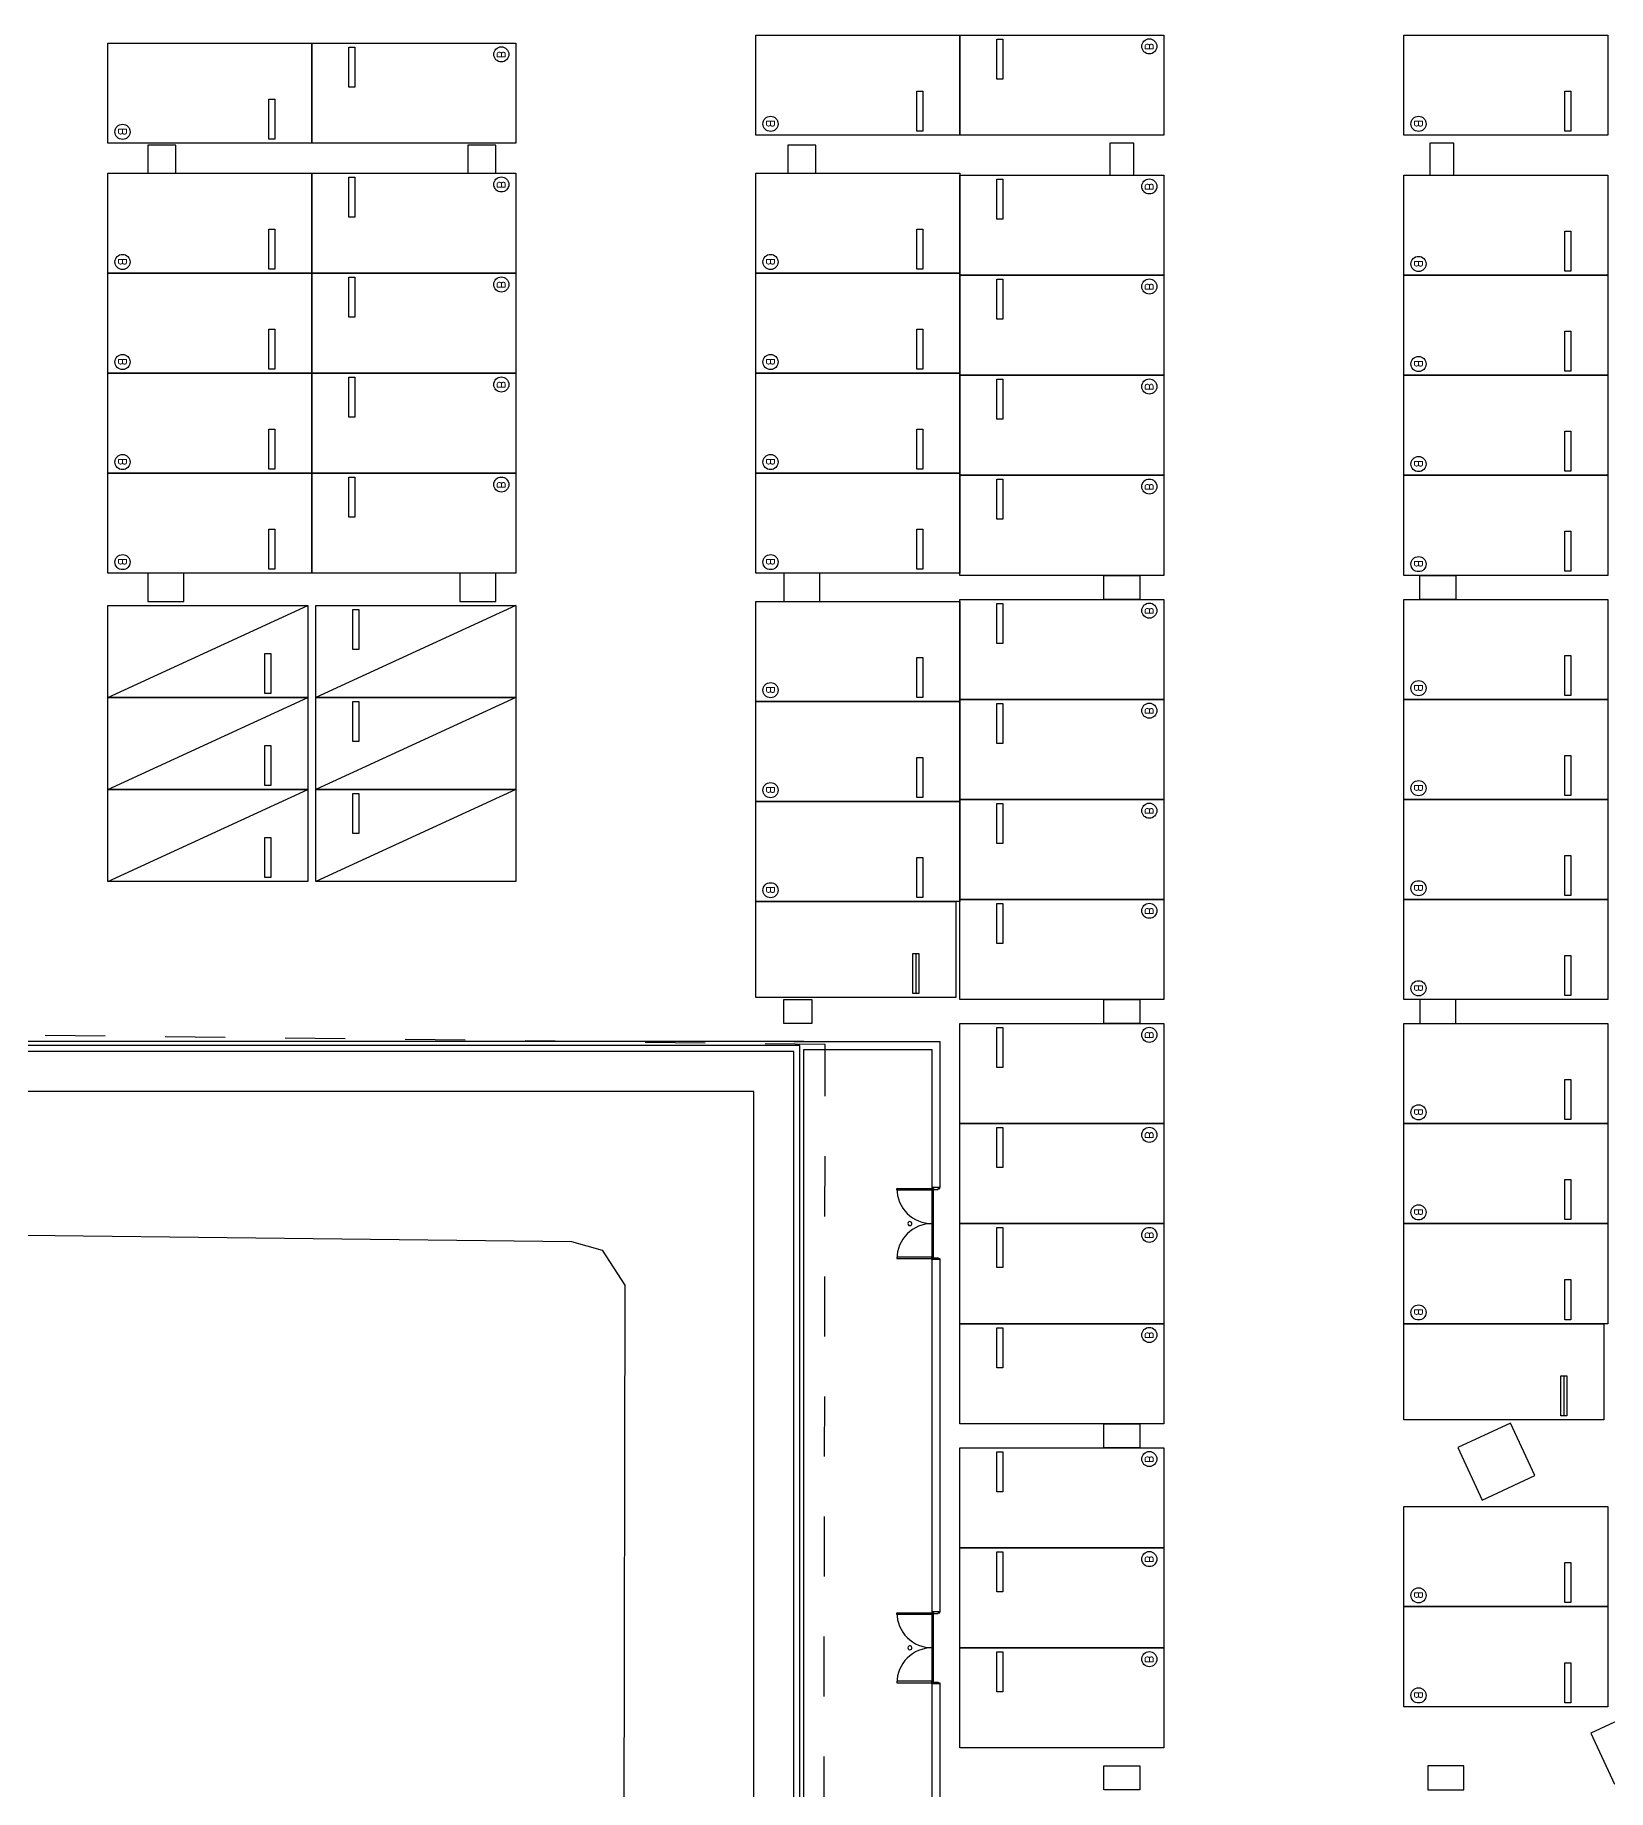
# Model space of a CAD drawing. Header units: millimetres. Extents: x -7614 to 421357, y 87385 to 341757.
# Drawn here: x 305000 to 344320, y 130077 to 173927 of the extents above; entities that cross this region are included whole.
import ezdxf

# ---------------------------------------------------------------- set-up
doc = ezdxf.new("R2010")
doc.units = ezdxf.units.MM
doc.header["$LTSCALE"] = 600
doc.header["$MEASUREMENT"] = 0
doc.linetypes.add('HIDDEN', pattern=[2, 1, -1])
doc.layers.add('e-plan', color=9, linetype='CONTINUOUS')
doc.styles.add('kiahn', font='romans.shx', dxfattribs={"bigfont": 'cadhs.shx'})

msp = doc.modelspace()

# ---------------------------------------------------------------- linework, layer by layer
at = {"layer": 'e-plan'}
for p, q in [((306820, 171227), (306820, 173727)), ((306820, 173727), (311920, 173727)), ((311920, 173727), (311920, 171227)), ((311920, 171227), (311920, 173727)), ((311920, 173727), (317020, 173727)), ((317020, 173727), (317020, 171227)), ((323020, 171427), (323020, 173927)), ((323020, 173927), (328120, 173927)), ((328120, 171427), (328120, 173927)), ((328120, 173927), (333220, 173927)), ((328120, 173927), (328120, 171427)), ((329045, 173827), (329195, 173827)), ((329045, 172827), (329045, 173827)), ((329195, 173827), (329195, 172827)), ((333220, 173927), (333220, 171427)), ((339220, 171427), (339220, 173927)), ((339220, 173927), (344320, 173927)), ((344320, 173927), (344320, 171427)), ((312845, 173627), (312995, 173627)), ((312845, 172627), (312845, 173627)), ((312995, 173627), (312995, 172627)), ((329195, 172827), (329045, 172827)), ((312995, 172627), (312845, 172627)), ((327045, 171527), (327045, 172527)), ((327045, 172527), (327195, 172527)), ((327195, 172527), (327195, 171527)), ((343245, 171527), (343245, 172527)), ((343245, 172527), (343395, 172527)), ((343395, 172527), (343395, 171527)), ((310845, 171327), (310845, 172327)), ((310845, 172327), (310995, 172327)), ((310995, 172327), (310995, 171327)), ((327195, 171527), (327045, 171527)), ((343395, 171527), (343245, 171527)), ((311920, 171227), (306820, 171227)), ((308520, 171177), (307820, 171177)), ((307820, 171177), (307820, 170477)), ((308520, 170477), (308520, 171177)), ((310995, 171327), (310845, 171327)), ((317020, 171227), (311920, 171227)), ((316520, 171177), (315820, 171177)), ((315820, 171177), (315820, 170477)), ((316520, 170477), (316520, 171177)), ((328120, 171427), (323020, 171427)), ((324520, 171177), (323820, 171177)), ((323820, 171177), (323820, 170477)), ((324520, 170477), (324520, 171177)), ((333220, 171427), (328120, 171427)), ((344320, 171427), (339220, 171427)), ((306820, 167977), (306820, 170477)), ((306820, 170477), (311920, 170477)), ((307820, 170477), (308520, 170477)), ((311920, 170477), (311920, 167977)), ((311920, 167977), (311920, 170477)), ((311920, 170477), (317020, 170477)), ((312845, 170377), (312995, 170377)), ((312845, 169377), (312845, 170377)), ((312995, 170377), (312995, 169377)), ((315820, 170477), (316520, 170477)), ((317020, 170477), (317020, 167977)), ((323020, 167977), (323020, 170477)), ((323020, 170477), (328120, 170477)), ((323820, 170477), (324520, 170477)), ((328120, 170477), (328120, 167977)), ((328120, 167927), (328120, 170427)), ((328120, 170427), (333220, 170427)), ((329045, 170327), (329195, 170327)), ((329045, 169327), (329045, 170327)), ((329195, 170327), (329195, 169327)), ((333220, 170427), (333220, 167927)), ((339220, 167927), (339220, 170427)), ((339220, 170427), (344320, 170427)), ((344320, 170427), (344320, 167927)), ((312995, 169377), (312845, 169377)), ((329195, 169327), (329045, 169327)), ((310845, 168077), (310845, 169077)), ((310845, 169077), (310995, 169077)), ((310995, 169077), (310995, 168077)), ((327045, 168077), (327045, 169077)), ((327045, 169077), (327195, 169077)), ((327195, 169077), (327195, 168077)), ((343245, 168027), (343245, 169027)), ((343245, 169027), (343395, 169027)), ((343395, 169027), (343395, 168027)), ((306820, 165477), (306820, 167977)), ((306820, 167977), (311920, 167977)), ((311920, 167977), (306820, 167977)), ((310995, 168077), (310845, 168077)), ((311920, 167977), (311920, 165477)), ((311920, 165477), (311920, 167977)), ((311920, 167977), (317020, 167977)), ((317020, 167977), (311920, 167977)), ((317020, 167977), (317020, 165477)), ((323020, 165477), (323020, 167977)), ((323020, 167977), (328120, 167977)), ((328120, 167977), (323020, 167977)), ((327195, 168077), (327045, 168077)), ((328120, 167977), (328120, 165477)), ((343395, 168027), (343245, 168027)), ((312845, 167877), (312995, 167877)), ((312845, 166877), (312845, 167877)), ((312995, 167877), (312995, 166877)), ((328120, 165427), (328120, 167927)), ((328120, 167927), (333220, 167927)), ((333220, 167927), (328120, 167927)), ((329045, 167827), (329195, 167827)), ((329045, 166827), (329045, 167827)), ((329195, 167827), (329195, 166827)), ((333220, 167927), (333220, 165427)), ((344320, 167927), (339220, 167927)), ((339220, 165427), (339220, 167927)), ((339220, 167927), (344320, 167927)), ((344320, 167927), (344320, 165427)), ((312995, 166877), (312845, 166877)), ((329195, 166827), (329045, 166827)), ((310845, 165577), (310845, 166577)), ((310845, 166577), (310995, 166577)), ((310995, 166577), (310995, 165577)), ((327045, 165577), (327045, 166577)), ((327045, 166577), (327195, 166577)), ((327195, 166577), (327195, 165577)), ((343245, 165527), (343245, 166527)), ((343245, 166527), (343395, 166527)), ((343395, 166527), (343395, 165527)), ((306820, 162977), (306820, 165477)), ((306820, 165477), (311920, 165477)), ((311920, 165477), (306820, 165477)), ((310995, 165577), (310845, 165577)), ((311920, 165477), (311920, 162977)), ((317020, 165477), (311920, 165477)), ((311920, 162977), (311920, 165477)), ((311920, 165477), (317020, 165477)), ((312845, 165377), (312995, 165377)), ((312845, 164377), (312845, 165377)), ((312995, 165377), (312995, 164377)), ((317020, 165477), (317020, 162977)), ((323020, 162977), (323020, 165477)), ((323020, 165477), (328120, 165477)), ((328120, 165477), (323020, 165477)), ((327195, 165577), (327045, 165577)), ((328120, 165477), (328120, 162977)), ((333220, 165427), (328120, 165427)), ((328120, 162927), (328120, 165427)), ((328120, 165427), (333220, 165427)), ((329045, 165327), (329195, 165327)), ((329045, 164327), (329045, 165327)), ((329195, 165327), (329195, 164327)), ((333220, 165427), (333220, 162927)), ((339220, 162927), (339220, 165427)), ((339220, 165427), (344320, 165427)), ((344320, 165427), (339220, 165427)), ((343395, 165527), (343245, 165527)), ((344320, 165427), (344320, 162927)), ((310845, 163077), (310845, 164077)), ((310845, 164077), (310995, 164077)), ((310995, 164077), (310995, 163077)), ((312995, 164377), (312845, 164377)), ((327045, 163077), (327045, 164077)), ((327045, 164077), (327195, 164077)), ((327195, 164077), (327195, 163077)), ((329195, 164327), (329045, 164327)), ((343245, 163027), (343245, 164027)), ((343245, 164027), (343395, 164027)), ((343395, 164027), (343395, 163027)), ((311920, 162977), (306820, 162977)), ((306820, 160477), (306820, 162977)), ((306820, 162977), (311920, 162977)), ((310995, 163077), (310845, 163077)), ((311920, 162977), (311920, 160477)), ((317020, 162977), (311920, 162977)), ((311920, 160477), (311920, 162977)), ((311920, 162977), (317020, 162977)), ((312845, 162877), (312995, 162877)), ((312845, 161877), (312845, 162877)), ((312995, 162877), (312995, 161877)), ((317020, 162977), (317020, 160477)), ((328120, 162977), (323020, 162977)), ((323020, 160477), (323020, 162977)), ((323020, 162977), (328120, 162977)), ((327195, 163077), (327045, 163077)), ((328120, 162977), (328120, 160477)), ((333220, 162927), (328120, 162927)), ((328120, 160427), (328120, 162927)), ((328120, 162927), (333220, 162927)), ((329045, 162827), (329195, 162827)), ((329045, 161827), (329045, 162827)), ((329195, 162827), (329195, 161827)), ((333220, 162927), (333220, 160427)), ((344320, 162927), (339220, 162927)), ((339220, 160427), (339220, 162927)), ((339220, 162927), (344320, 162927)), ((343395, 163027), (343245, 163027)), ((344320, 162927), (344320, 160427)), ((312995, 161877), (312845, 161877)), ((329195, 161827), (329045, 161827)), ((310845, 160577), (310845, 161577)), ((310845, 161577), (310995, 161577)), ((310995, 161577), (310995, 160577)), ((327045, 160577), (327045, 161577)), ((327045, 161577), (327195, 161577)), ((327195, 161577), (327195, 160577)), ((343245, 160527), (343245, 161527)), ((343245, 161527), (343395, 161527)), ((343395, 161527), (343395, 160527)), ((310995, 160577), (310845, 160577)), ((327195, 160577), (327045, 160577)), ((343395, 160527), (343245, 160527)), ((311920, 160477), (306820, 160477)), ((308720, 160477), (307820, 160477)), ((307820, 160477), (307820, 159777)), ((308720, 159777), (308720, 160477)), ((317020, 160477), (311920, 160477)), ((316520, 160477), (315620, 160477)), ((315620, 160477), (315620, 159777)), ((316520, 159777), (316520, 160477)), ((328120, 160477), (323020, 160477)), ((324620, 160477), (323720, 160477)), ((323720, 160477), (323720, 159777)), ((324620, 159777), (324620, 160477)), ((333220, 160427), (328120, 160427)), ((344320, 160427), (339220, 160427)), ((306820, 157377), (311820, 159677)), ((306820, 157377), (306820, 159677)), ((306820, 159677), (311820, 159677)), ((307820, 159777), (308720, 159777)), ((311820, 159677), (311820, 157377)), ((317020, 159677), (312020, 157377)), ((312020, 157377), (312020, 159677)), ((312020, 159677), (317020, 159677)), ((315620, 159777), (316520, 159777)), ((317020, 159677), (317020, 157377)), ((323020, 157277), (323020, 159777)), ((323020, 159777), (328120, 159777)), ((323720, 159777), (324620, 159777)), ((328120, 157327), (328120, 159827)), ((328120, 159827), (333220, 159827)), ((328120, 159777), (328120, 157277)), ((329045, 159727), (329195, 159727)), ((329045, 158727), (329045, 159727)), ((329195, 159727), (329195, 158727)), ((333220, 159827), (333220, 157327)), ((339220, 157327), (339220, 159827)), ((339220, 159827), (344320, 159827)), ((344320, 159827), (344320, 157327)), ((312945, 159577), (313095, 159577)), ((312945, 158577), (312945, 159577)), ((313095, 159577), (313095, 158577)), ((310745, 157477), (310745, 158477)), ((310745, 158477), (310895, 158477)), ((310895, 158477), (310895, 157477)), ((313095, 158577), (312945, 158577)), ((327045, 157377), (327045, 158377)), ((327045, 158377), (327195, 158377)), ((327195, 158377), (327195, 157377)), ((329195, 158727), (329045, 158727)), ((343245, 157427), (343245, 158427)), ((343245, 158427), (343395, 158427)), ((343395, 158427), (343395, 157427)), ((310895, 157477), (310745, 157477)), ((343395, 157427), (343245, 157427)), ((306820, 155077), (311820, 157377)), ((306820, 155077), (306820, 157377)), ((306820, 157377), (311820, 157377)), ((311820, 157377), (306820, 157377)), ((311820, 157377), (311820, 155077)), ((317020, 157377), (312020, 155077)), ((312020, 155077), (312020, 157377)), ((312020, 157377), (317020, 157377)), ((317020, 157377), (312020, 157377)), ((312945, 157277), (313095, 157277)), ((312945, 156277), (312945, 157277)), ((313095, 157277), (313095, 156277)), ((317020, 157377), (317020, 155077)), ((323020, 154777), (323020, 157277)), ((323020, 157277), (328120, 157277)), ((328120, 157277), (323020, 157277)), ((327195, 157377), (327045, 157377)), ((328120, 154827), (328120, 157327)), ((328120, 157327), (333220, 157327)), ((333220, 157327), (328120, 157327)), ((328120, 157277), (328120, 154777)), ((329045, 157227), (329195, 157227)), ((329045, 156227), (329045, 157227)), ((329195, 157227), (329195, 156227)), ((333220, 157327), (333220, 154827)), ((344320, 157327), (339220, 157327)), ((339220, 154827), (339220, 157327)), ((339220, 157327), (344320, 157327)), ((344320, 157327), (344320, 154827)), ((310745, 155177), (310745, 156177)), ((310745, 156177), (310895, 156177)), ((310895, 156177), (310895, 155177)), ((313095, 156277), (312945, 156277)), ((329195, 156227), (329045, 156227)), ((327045, 154877), (327045, 155877)), ((327045, 155877), (327195, 155877)), ((327195, 155877), (327195, 154877)), ((343245, 154927), (343245, 155927)), ((343245, 155927), (343395, 155927)), ((343395, 155927), (343395, 154927)), ((306820, 152777), (311820, 155077)), ((311820, 155077), (306820, 155077)), ((306820, 152777), (306820, 155077)), ((306820, 155077), (311820, 155077)), ((310895, 155177), (310745, 155177)), ((311820, 155077), (311820, 152777)), ((317020, 155077), (312020, 152777)), ((317020, 155077), (312020, 155077)), ((312020, 152777), (312020, 155077)), ((312020, 155077), (317020, 155077)), ((312945, 154977), (313095, 154977)), ((312945, 153977), (312945, 154977)), ((313095, 154977), (313095, 153977)), ((317020, 155077), (317020, 152777)), ((327195, 154877), (327045, 154877)), ((333220, 154827), (328120, 154827)), ((328120, 152327), (328120, 154827)), ((328120, 154827), (333220, 154827)), ((333220, 154827), (333220, 152327)), ((339220, 152327), (339220, 154827)), ((339220, 154827), (344320, 154827)), ((344320, 154827), (339220, 154827)), ((343395, 154927), (343245, 154927)), ((344320, 154827), (344320, 152327)), ((328120, 154777), (323020, 154777)), ((323020, 152277), (323020, 154777)), ((323020, 154777), (328120, 154777)), ((328120, 154777), (328120, 152277)), ((329045, 154727), (329195, 154727)), ((329045, 153727), (329045, 154727)), ((329195, 154727), (329195, 153727)), ((313095, 153977), (312945, 153977)), ((310745, 152877), (310745, 153877)), ((310745, 153877), (310895, 153877)), ((310895, 153877), (310895, 152877)), ((329195, 153727), (329045, 153727)), ((327045, 152377), (327045, 153377)), ((327045, 153377), (327195, 153377)), ((327195, 153377), (327195, 152377)), ((343245, 152427), (343245, 153427)), ((343245, 153427), (343395, 153427)), ((343395, 153427), (343395, 152427)), ((311820, 152777), (306820, 152777)), ((310895, 152877), (310745, 152877)), ((317020, 152777), (312020, 152777)), ((328120, 152277), (323020, 152277)), ((323020, 149877), (323020, 152277)), ((323020, 152277), (328020, 152277)), ((327195, 152377), (327045, 152377)), ((328020, 152277), (328020, 149877)), ((333220, 152327), (328120, 152327)), ((328120, 149827), (328120, 152327)), ((328120, 152327), (333220, 152327)), ((329045, 152227), (329195, 152227)), ((329045, 151227), (329045, 152227)), ((329195, 152227), (329195, 151227)), ((333220, 152327), (333220, 149827)), ((344320, 152327), (339220, 152327)), ((339220, 149827), (339220, 152327)), ((339220, 152327), (344320, 152327)), ((343395, 152427), (343245, 152427)), ((344320, 152327), (344320, 149827)), ((326945, 149977), (326945, 150977)), ((326945, 150977), (327095, 150977)), ((327020, 150977), (327020, 149977)), ((327095, 150977), (327095, 149977)), ((329195, 151227), (329045, 151227)), ((343245, 149927), (343245, 150927)), ((343245, 150927), (343395, 150927)), ((343395, 150927), (343395, 149927)), ((327095, 149977), (326945, 149977)), ((328020, 149877), (323020, 149877)), ((333220, 149827), (328120, 149827)), ((344320, 149827), (339220, 149827)), ((343395, 149927), (343245, 149927)), ((328120, 146727), (328120, 149227)), ((328120, 149227), (333220, 149227)), ((329045, 149127), (329195, 149127)), ((329045, 148127), (329045, 149127)), ((329195, 149127), (329195, 148127)), ((333220, 149227), (333220, 146727)), ((339220, 146727), (339220, 149227)), ((339220, 149227), (344320, 149227)), ((344320, 149227), (344320, 146727)), ((324220, 148777), (298770, 148777)), ((324120, 148677), (298770, 148677)), ((323970, 148777), (327620, 148777)), ((324120, 103027), (324120, 148677)), ((324220, 148777), (327220, 148777)), ((327620, 148777), (327620, 145127)), ((323970, 148527), (193770, 148527)), ((323970, 94727), (323970, 148527)), ((324220, 148577), (327020, 148577)), ((324220, 148577), (327420, 148577)), ((324220, 103027), (324220, 148577)), ((327420, 148577), (327420, 145127)), ((329195, 148127), (329045, 148127)), ((343245, 146827), (343245, 147827)), ((343245, 147827), (343395, 147827)), ((343395, 147827), (343395, 146827)), ((322970, 147527), (192770, 147527)), ((322970, 93727), (322970, 147527)), ((328120, 144227), (328120, 146727)), ((328120, 146727), (333220, 146727)), ((333220, 146727), (328120, 146727)), ((329045, 146627), (329195, 146627)), ((329045, 145627), (329045, 146627)), ((329195, 146627), (329195, 145627)), ((333220, 146727), (333220, 144227)), ((339220, 144227), (339220, 146727)), ((339220, 146727), (344320, 146727)), ((344320, 146727), (339220, 146727)), ((343395, 146827), (343245, 146827)), ((344320, 146727), (344320, 144227)), ((329195, 145627), (329045, 145627)), ((343245, 144327), (343245, 145327)), ((343245, 145327), (343395, 145327)), ((343395, 145327), (343395, 144327)), ((203947, 145100), (318414, 143778)), ((326545, 145102), (327420, 145102)), ((326545, 145062), (326545, 145102)), ((327420, 145062), (326545, 145062)), ((327620, 145127), (327420, 145127)), ((327620, 145127), (327420, 145127)), ((327420, 145127), (327420, 145102)), ((327420, 145102), (327420, 143352)), ((327420, 145102), (327460, 145102)), ((327420, 145102), (327420, 145062)), ((327460, 145102), (327460, 145082)), ((327460, 143372), (327460, 145082)), ((327460, 145082), (327580, 145082)), ((327580, 145082), (327580, 145102)), ((327580, 145102), (327620, 145102)), ((327620, 145102), (327620, 145127)), ((343395, 144327), (343245, 144327)), ((328120, 141727), (328120, 144227)), ((328120, 144227), (333220, 144227)), ((333220, 144227), (328120, 144227)), ((329045, 144127), (329195, 144127)), ((329045, 143127), (329045, 144127)), ((329195, 144127), (329195, 143127)), ((333220, 144227), (333220, 141727)), ((344320, 144227), (339220, 144227)), ((339220, 141727), (339220, 144227)), ((339220, 144227), (344320, 144227)), ((344320, 144227), (344320, 141727)), ((318414, 143778), (319173, 143563)), ((319173, 143563), (319743, 142693)), ((327420, 143392), (326545, 143392)), ((326545, 143392), (326545, 143352)), ((327420, 143352), (327420, 143392)), ((326545, 143352), (327420, 143352)), ((327420, 143327), (327420, 143352)), ((327420, 143352), (327460, 143352)), ((327420, 143327), (327420, 134527)), ((327620, 143327), (327420, 143327)), ((327620, 143327), (327420, 143327)), ((327460, 143352), (327460, 143372)), ((327460, 143372), (327580, 143372)), ((327580, 143372), (327580, 143352)), ((327580, 143352), (327620, 143352)), ((327620, 143352), (327620, 143327)), ((327620, 143327), (327620, 134527)), ((329195, 143127), (329045, 143127)), ((319743, 142693), (319664, 92140)), ((343245, 141827), (343245, 142827)), ((343245, 142827), (343395, 142827)), ((343395, 142827), (343395, 141827)), ((328120, 139227), (328120, 141727)), ((328120, 141727), (333220, 141727)), ((333220, 141727), (328120, 141727)), ((333220, 141727), (333220, 139227)), ((344320, 141727), (339220, 141727)), ((339220, 139327), (339220, 141727)), ((339220, 141727), (344220, 141727)), ((343395, 141827), (343245, 141827)), ((344220, 141727), (344220, 139327)), ((329045, 141627), (329195, 141627)), ((329045, 140627), (329045, 141627)), ((329195, 141627), (329195, 140627)), ((329195, 140627), (329045, 140627)), ((343145, 139427), (343145, 140427)), ((343145, 140427), (343295, 140427)), ((343220, 140427), (343220, 139427)), ((343295, 140427), (343295, 139427)), ((333220, 139227), (328120, 139227)), ((344220, 139327), (339220, 139327)), ((343295, 139427), (343145, 139427)), ((328120, 136127), (328120, 138627)), ((328120, 138627), (333220, 138627)), ((333220, 138627), (333220, 136127)), ((329045, 138527), (329195, 138527)), ((329045, 137527), (329045, 138527)), ((329195, 138527), (329195, 137527)), ((329195, 137527), (329045, 137527)), ((339220, 134656), (339220, 137156)), ((339220, 137156), (344320, 137156)), ((344320, 137156), (344320, 134656)), ((333220, 136127), (328120, 136127)), ((328120, 133627), (328120, 136127)), ((328120, 136127), (333220, 136127)), ((329045, 136027), (329195, 136027)), ((329045, 135027), (329045, 136027)), ((329195, 136027), (329195, 135027)), ((333220, 136127), (333220, 133627)), ((343245, 134756), (343245, 135756)), ((343245, 135756), (343395, 135756)), ((343395, 135756), (343395, 134756)), ((329195, 135027), (329045, 135027)), ((344320, 134656), (339220, 134656)), ((339220, 132156), (339220, 134656)), ((339220, 134656), (344320, 134656)), ((343395, 134756), (343245, 134756)), ((344320, 134656), (344320, 132156)), ((326545, 134502), (327420, 134502)), ((326545, 134462), (326545, 134502)), ((327420, 134462), (326545, 134462)), ((327620, 134527), (327420, 134527)), ((327620, 134527), (327420, 134527)), ((327420, 134527), (327420, 134502)), ((327420, 134502), (327420, 132752)), ((327420, 134502), (327460, 134502)), ((327420, 134502), (327420, 134462)), ((327460, 134502), (327460, 134482)), ((327460, 132772), (327460, 134482)), ((327460, 134482), (327580, 134482)), ((327580, 134482), (327580, 134502)), ((327580, 134502), (327620, 134502)), ((327620, 134502), (327620, 134527)), ((333220, 133627), (328120, 133627)), ((328120, 131127), (328120, 133627)), ((328120, 133627), (333220, 133627)), ((329045, 133527), (329195, 133527)), ((329045, 132527), (329045, 133527)), ((329195, 133527), (329195, 132527)), ((333220, 133627), (333220, 131127)), ((343245, 132256), (343245, 133256)), ((343245, 133256), (343395, 133256)), ((343395, 133256), (343395, 132256)), ((327420, 132792), (326545, 132792)), ((326545, 132792), (326545, 132752)), ((326545, 132752), (327420, 132752)), ((327420, 132752), (327420, 132792)), ((327420, 132727), (327420, 132752)), ((327420, 132752), (327460, 132752)), ((327420, 132727), (327420, 123927)), ((327620, 132727), (327420, 132727)), ((327620, 132727), (327420, 132727)), ((327460, 132752), (327460, 132772)), ((327460, 132772), (327580, 132772)), ((327580, 132772), (327580, 132752)), ((327580, 132752), (327620, 132752)), ((327620, 132752), (327620, 132727)), ((327620, 132727), (327620, 123927)), ((329195, 132527), (329045, 132527)), ((344320, 132156), (339220, 132156)), ((343395, 132256), (343245, 132256)), ((333220, 131127), (328120, 131127)), ((340720, 130677), (339820, 130677)), ((339820, 130677), (339820, 130077)), ((340720, 130077), (340720, 130677)), ((339820, 130077), (340720, 130077))]:
    msp.add_line(p, q, dxfattribs=at)
at = {"layer": 'e-plan', "ltscale": 0.5}
for p, q in [((332470, 171227), (331870, 171227)), ((331870, 171227), (331870, 170427)), ((332470, 170427), (332470, 171227)), ((340470, 171227), (339870, 171227)), ((339870, 171227), (339870, 170427)), ((340470, 170427), (340470, 171227)), ((331870, 170427), (332470, 170427)), ((339870, 170427), (340470, 170427)), ((331720, 160427), (332620, 160427)), ((331720, 159827), (331720, 160427)), ((332620, 160427), (332620, 159827)), ((339620, 160427), (340520, 160427)), ((339620, 159827), (339620, 160427)), ((340520, 160427), (340520, 159827)), ((332620, 159827), (331720, 159827)), ((340520, 159827), (339620, 159827)), ((323720, 149827), (324420, 149827)), ((323720, 149227), (323720, 149827)), ((324420, 149827), (324420, 149227)), ((331720, 149827), (332620, 149827)), ((331720, 149227), (331720, 149827)), ((332620, 149827), (332620, 149227)), ((340520, 149827), (339620, 149827)), ((339620, 149827), (339620, 149227)), ((340520, 149227), (340520, 149827)), ((324420, 149227), (323720, 149227)), ((332620, 149227), (331720, 149227)), ((339620, 149227), (340520, 149227)), ((331720, 139227), (332620, 139227)), ((331720, 138627), (331720, 139227)), ((332620, 139227), (332620, 138627)), ((341881, 139245), (340567, 138632)), ((342494, 137931), (341881, 139245)), ((332620, 138627), (331720, 138627)), ((340567, 138632), (341179, 137318)), ((341179, 137318), (342494, 137931)), ((345166, 132082), (343897, 131491)), ((343897, 131491), (344489, 130222)), ((331720, 130677), (332620, 130677)), ((331720, 130077), (331720, 130677)), ((332620, 130677), (332620, 130077)), ((332620, 130077), (331720, 130077))]:
    msp.add_line(p, q, dxfattribs=at)
at = {"layer": 'e-plan', "linetype": 'HIDDEN', "ltscale": 2.5}
for p, q in [((324753, 148705), (261238, 149439)), ((324704, 117409), (324753, 148705))]:
    msp.add_line(p, q, dxfattribs=at)
at = {"layer": 'e-plan'}
for centre in [(332855, 173645), (316655, 173445), (323386, 171708), (339586, 171708), (307186, 171508), (316655, 170195), (332855, 170145), (307186, 168258), (323386, 168258), (339586, 168208), (316655, 167695), (332855, 167645), (307186, 165758), (323386, 165758), (339586, 165708), (316655, 165195), (332855, 165145), (307186, 163258), (323386, 163258), (339586, 163208), (316655, 162695), (332855, 162645), (307186, 160758), (323386, 160758), (339586, 160708), (332855, 159545), (323386, 157558), (339586, 157608), (332855, 157045), (323386, 155058), (339586, 155108), (332855, 154545), (323386, 152558), (339586, 152608), (332855, 152045), (339586, 150108), (332855, 148945), (339586, 147008), (332855, 146445), (339586, 144508), (332855, 143945), (339586, 142008), (332855, 141445), (332855, 138345), (332855, 135845), (339586, 134938), (332855, 133345), (339586, 132438)]:
    msp.add_circle(centre, 189, dxfattribs=at)
for centre, radius, start, end in [((327420, 145102), 875, 179.9999, 270.0001), ((326870, 144227), 50, 120, 300), ((326870, 144227), 50, 300, 120), ((327420, 143352), 875, 89.9998, 180), ((327420, 134502), 875, 179.9999, 270.0001), ((327420, 132752), 875, 89.9998, 180), ((326870, 133627), 50, 120, 300), ((326870, 133627), 50, 300, 120)]:
    msp.add_arc(centre, radius, start, end, dxfattribs=at)

# ---------------------------------------------------------------- texts
at = {"layer": 'e-plan', "style": 'kiahn', "text_generation_flag": 4}
for rotation, p in [(90, (332754, 173546)), (90, (316554, 173346)), (270, (307287, 171607)), (270, (323487, 171807)), (270, (339687, 171807)), (90, (316554, 170096)), (90, (332754, 170046)), (270, (307287, 168357)), (270, (323487, 168357)), (270, (339687, 168307)), (90, (316554, 167596)), (90, (332754, 167546)), (270, (307287, 165857)), (270, (323487, 165857)), (270, (339687, 165807)), (90, (316554, 165096)), (90, (332754, 165046)), (270, (307287, 163357)), (270, (323487, 163357)), (270, (339687, 163307)), (90, (316554, 162596)), (90, (332754, 162546)), (270, (307287, 160857)), (270, (323487, 160857)), (270, (339687, 160807)), (90, (332754, 159446)), (270, (323487, 157657)), (270, (339687, 157707)), (90, (332754, 156946)), (270, (323487, 155157)), (270, (339687, 155207)), (90, (332754, 154446)), (270, (323487, 152657)), (270, (339687, 152707)), (90, (332754, 151946)), (270, (339687, 150207)), (90, (332754, 148846)), (270, (339687, 147107)), (90, (332754, 146346)), (270, (339687, 144607)), (90, (332754, 143846)), (270, (339687, 142107)), (90, (332754, 141346)), (90, (332754, 138246)), (90, (332754, 135746)), (270, (339687, 135037)), (90, (332754, 133246)), (270, (339687, 132537))]:
    msp.add_text('B', height=200, rotation=rotation, dxfattribs=at).set_placement(p)

doc.saveas('drawing.dxf')
